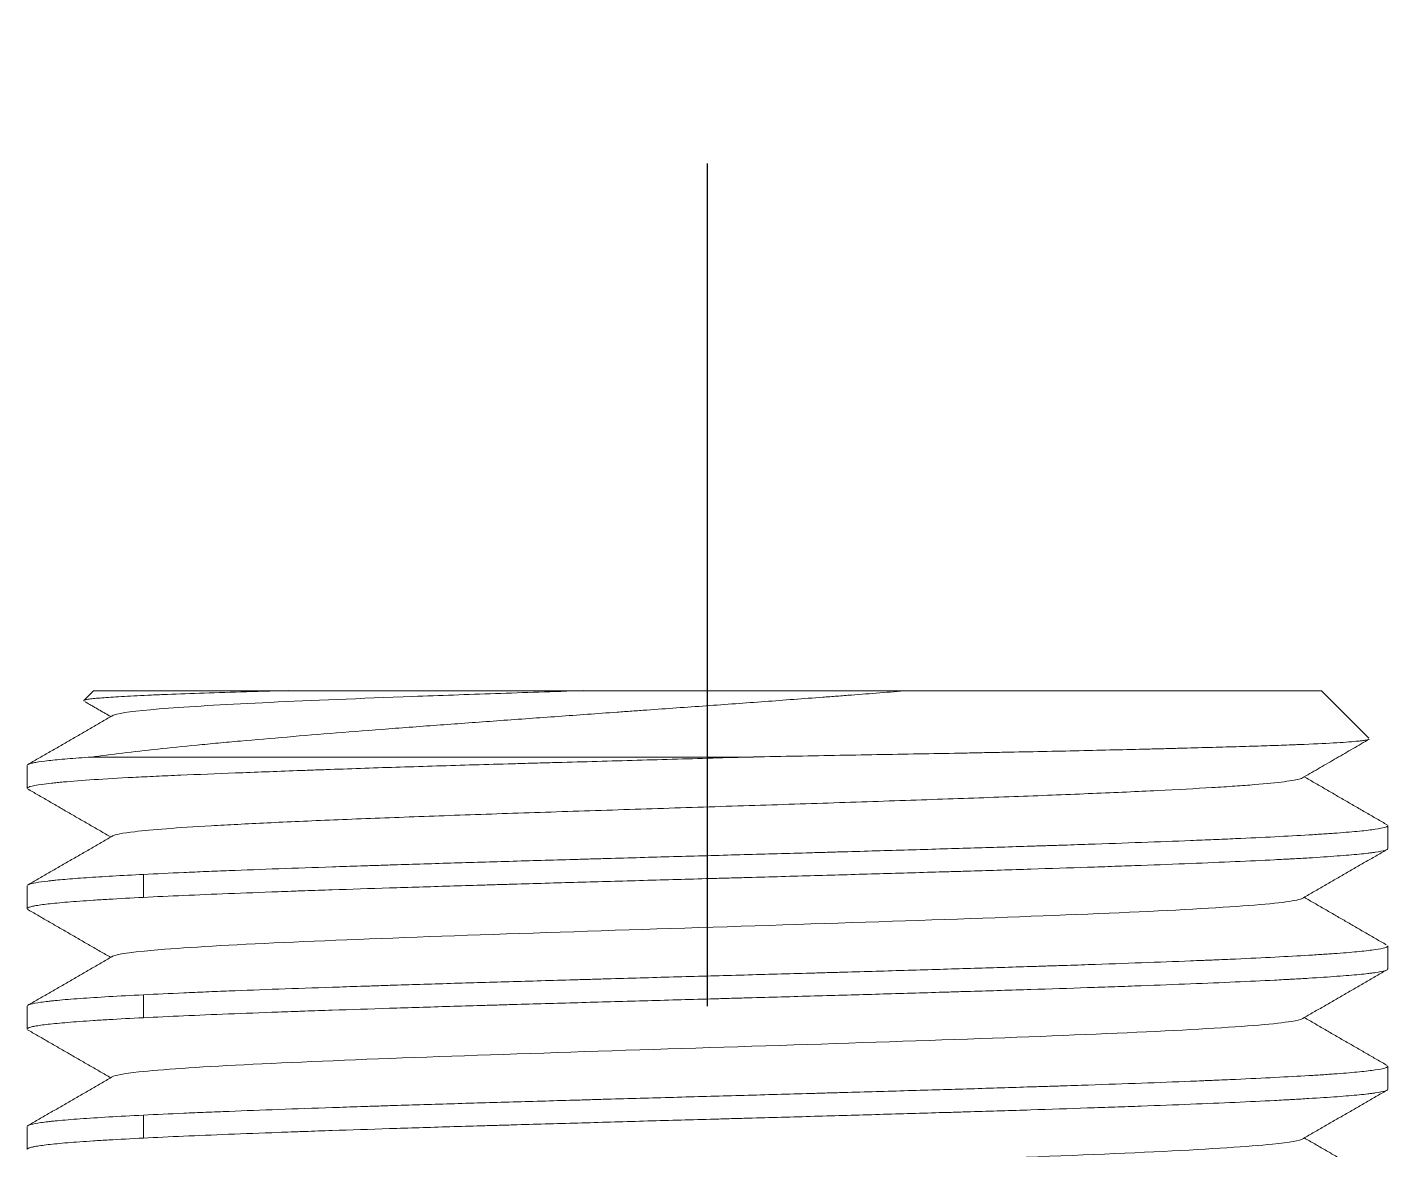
# Model space of a CAD drawing. Header units: millimetres. Extents: x 24958 to 25799, y 1150 to 1745.
# Drawn here: x 25071.08 to 25091.58, y 1516.57 to 1533.49 of the extents above; entities that cross this region are included whole.
import ezdxf

# ---------------------------------------------------------------- set-up
doc = ezdxf.new("R2010")
doc.units = ezdxf.units.MM
doc.linetypes.add('CENTERX2', pattern=[20.32, 12.7, -2.54, 2.54, -2.54])
doc.layers.add('CENTER', color=1, linetype='CENTERX2')

msp = doc.modelspace()

# ---------------------------------------------------------------- linework, layer by layer
at = {"linetype": 'Continuous', "lineweight": 18}
for p, q in [((25072.076, 1523.487), (25071.934, 1523.346)), ((25075.006, 1523.487), (25072.076, 1523.487)), ((25090.576, 1523.487), (25084.338, 1523.487)), ((25091.29, 1522.773), (25090.576, 1523.487)), ((25071.926, 1523.336), (25071.932, 1523.329)), ((25071.076, 1522.361), (25071.076, 1522.016)), ((25082.018, 1522.487), (25072.046, 1522.487)), ((25091.576, 1521.108), (25091.576, 1521.454)), ((25071.076, 1520.547), (25071.076, 1520.201)), ((25091.576, 1519.294), (25091.576, 1519.64)), ((25071.076, 1518.733), (25071.076, 1518.387)), ((25091.576, 1517.48), (25091.576, 1517.826)), ((25071.076, 1516.919), (25071.076, 1516.573))]:
    msp.add_line(p, q, dxfattribs=at)
at = {"linetype": 'Continuous', "lineweight": 13}
for p, q in [((25072.828, 1520.718), (25072.828, 1520.372)), ((25072.828, 1518.904), (25072.828, 1518.558)), ((25072.828, 1517.09), (25072.828, 1516.744))]:
    msp.add_line(p, q, dxfattribs=at)
at = {"linetype": 'Continuous', "lineweight": 18}
for points, knots in [([(25075.007, 1523.488), (25074.755, 1523.482), (25074.518, 1523.475), (25074.073, 1523.463), (25073.864, 1523.456), (25073.475, 1523.443), (25073.295, 1523.436), (25073.087, 1523.428), (25073.046, 1523.426), (25072.967, 1523.422), (25072.852, 1523.417), (25072.747, 1523.412), (25072.549, 1523.402), (25072.434, 1523.395), (25072.238, 1523.382), (25072.157, 1523.376), (25072.078, 1523.368), (25072.063, 1523.366), (25072.035, 1523.363), (25071.998, 1523.358), (25071.971, 1523.354), (25071.941, 1523.347), (25071.931, 1523.343), (25071.927, 1523.339)], [0, 0, 0, 0, 0.13177, 0.13177, 0.26354, 0.26354, 0.395309, 0.395309, 0.428252, 0.428252, 0.461194, 0.527079, 0.527079, 0.658849, 0.658849, 0.790619, 0.790619, 0.823561, 0.823561, 0.856503, 0.922388, 0.922388, 1, 1, 1, 1]), ([(25072.046, 1522.487), (25072.191, 1522.507), (25072.503, 1522.547), (25073.033, 1522.606), (25073.427, 1522.647), (25073.738, 1522.677), (25073.844, 1522.687), (25074.008, 1522.703), (25074.063, 1522.708), (25074.175, 1522.718), (25074.456, 1522.743), (25074.983, 1522.789), (25075.728, 1522.85), (25076.254, 1522.891), (25076.592, 1522.917), (25076.66, 1522.923), (25076.797, 1522.933), (25076.867, 1522.938), (25077.075, 1522.954), (25077.214, 1522.964), (25077.635, 1522.995), (25078.202, 1523.037), (25078.782, 1523.078), (25079.368, 1523.121), (25079.664, 1523.142), (25080, 1523.166), (25080.037, 1523.169), (25080.112, 1523.174), (25080.15, 1523.177), (25080.263, 1523.185), (25080.488, 1523.201), (25080.711, 1523.217), (25081.158, 1523.248), (25081.75, 1523.291), (25082.335, 1523.334), (25082.772, 1523.367), (25082.917, 1523.378), (25083.134, 1523.394), (25083.206, 1523.399), (25083.35, 1523.41), (25083.422, 1523.416), (25083.78, 1523.443), (25084.062, 1523.465), (25084.338, 1523.487)], [0, 0, 0, 0, 0.0625, 0.125, 0.1875, 0.1875, 0.21875, 0.21875, 0.234375, 0.234375, 0.25, 0.3125, 0.375, 0.4375, 0.4375, 0.453125, 0.453125, 0.46875, 0.46875, 0.5, 0.5, 0.5625, 0.625, 0.625, 0.6875, 0.6875, 0.695313, 0.695313, 0.703125, 0.703125, 0.71875, 0.75, 0.75, 0.8125, 0.875, 0.875, 0.90625, 0.90625, 0.921875, 0.921875, 0.9375, 0.9375, 1, 1, 1, 1]), ([(25079.452, 1523.488), (25079.003, 1523.474), (25078.34, 1523.451), (25077.706, 1523.429), (25077.291, 1523.414), (25077.087, 1523.407), (25076.089, 1523.37), (25075.361, 1523.341), (25074.114, 1523.282), (25073.594, 1523.252), (25072.812, 1523.193), (25072.549, 1523.163), (25072.398, 1523.127), (25072.377, 1523.12), (25072.364, 1523.113)], [0, 0, 0, 0, 0.117966, 0.176949, 0.176949, 0.235933, 0.235933, 0.471865, 0.471865, 0.707798, 0.707798, 0.94373, 0.94373, 1, 1, 1, 1]), ([(25075.007, 1523.487), (25075.325, 1523.487), (25075.657, 1523.487), (25076.176, 1523.487), (25076.529, 1523.487), (25076.897, 1523.487), (25077.178, 1523.487), (25077.319, 1523.487), (25077.463, 1523.487), (25077.559, 1523.487), (25077.608, 1523.487), (25077.85, 1523.487), (25078.242, 1523.487), (25078.841, 1523.487), (25079.247, 1523.487), (25079.452, 1523.487)], [0, 0, 0, 0, 0.25, 0.25, 0.375, 0.5, 0.5, 0.5625, 0.59375, 0.59375, 0.625, 0.625, 0.75, 0.875, 1, 1, 1, 1]), ([(25079.452, 1523.487), (25079.852, 1523.487), (25080.256, 1523.487), (25080.865, 1523.487), (25081.273, 1523.487), (25081.683, 1523.487), (25081.992, 1523.487), (25082.147, 1523.487), (25082.302, 1523.487), (25082.405, 1523.487), (25082.457, 1523.487), (25082.716, 1523.487), (25082.921, 1523.487), (25083.33, 1523.487), (25083.737, 1523.487), (25084.138, 1523.487), (25084.338, 1523.487)], [0, 0, 0, 0, 0.25, 0.25, 0.375, 0.5, 0.5, 0.5625, 0.59375, 0.59375, 0.625, 0.625, 0.75, 0.75, 0.875, 1, 1, 1, 1]), ([(25082.018, 1522.489), (25082.239, 1522.493), (25082.677, 1522.501), (25083.108, 1522.509), (25083.749, 1522.521), (25084.17, 1522.528), (25084.79, 1522.54), (25084.995, 1522.543), (25085.299, 1522.549), (25085.401, 1522.551), (25085.601, 1522.555), (25085.7, 1522.557), (25086.19, 1522.566), (25086.566, 1522.574), (25087.106, 1522.586), (25087.458, 1522.595), (25087.794, 1522.603), (25088.04, 1522.609), (25088.121, 1522.611), (25088.241, 1522.614), (25088.28, 1522.615), (25088.359, 1522.617), (25088.554, 1522.622), (25088.887, 1522.632), (25089.298, 1522.643), (25089.674, 1522.655), (25089.902, 1522.662), (25090.065, 1522.668), (25090.117, 1522.67), (25090.194, 1522.673), (25090.219, 1522.674), (25090.269, 1522.676), (25090.293, 1522.677), (25090.509, 1522.685), (25090.671, 1522.694), (25090.875, 1522.706), (25090.996, 1522.714), (25091.091, 1522.723), (25091.151, 1522.729), (25091.178, 1522.732), (25091.202, 1522.735), (25091.217, 1522.737), (25091.224, 1522.738), (25091.257, 1522.743), (25091.28, 1522.749), (25091.292, 1522.754), (25091.294, 1522.755)], [0, 0, 0, 0, 0.044927, 0.089853, 0.089853, 0.179707, 0.179707, 0.224633, 0.224633, 0.247097, 0.247097, 0.26956, 0.26956, 0.359413, 0.359413, 0.40434, 0.449266, 0.449266, 0.47173, 0.47173, 0.482961, 0.482961, 0.494193, 0.53912, 0.584046, 0.628973, 0.6739, 0.6739, 0.696363, 0.696363, 0.707595, 0.707595, 0.718826, 0.718826, 0.80868, 0.80868, 0.853606, 0.898533, 0.898533, 0.920996, 0.932228, 0.932228, 0.94346, 0.94346, 0.988386, 1, 1, 1, 1]), ([(25082.018, 1522.489), (25081.608, 1522.477), (25081.2, 1522.465), (25080.593, 1522.447), (25080.391, 1522.442), (25079.988, 1522.43), (25079.586, 1522.419), (25079.187, 1522.408), (25078.889, 1522.4), (25078.79, 1522.397), (25078.641, 1522.393), (25078.591, 1522.392), (25078.492, 1522.389), (25078.443, 1522.387), (25078.001, 1522.375), (25077.619, 1522.364), (25076.875, 1522.341), (25076.514, 1522.33), (25075.987, 1522.312), (25075.813, 1522.306), (25075.6, 1522.298), (25075.558, 1522.297), (25075.473, 1522.294), (25075.431, 1522.292), (25075.306, 1522.288), (25075.223, 1522.285), (25074.816, 1522.27), (25074.507, 1522.258), (25073.923, 1522.235), (25073.648, 1522.224), (25073.261, 1522.208), (25073.136, 1522.203), (25072.896, 1522.191), (25072.781, 1522.186), (25072.453, 1522.169), (25072.257, 1522.158), (25071.907, 1522.135), (25071.753, 1522.123), (25071.589, 1522.108), (25071.557, 1522.105), (25071.512, 1522.1), (25071.497, 1522.098), (25071.468, 1522.095), (25071.399, 1522.088), (25071.339, 1522.08), (25071.213, 1522.063), (25071.153, 1522.052), (25071.089, 1522.033), (25071.075, 1522.025), (25071.076, 1522.016)], [0, 0, 0, 0, 0.072714, 0.072714, 0.109071, 0.109071, 0.145428, 0.181785, 0.181785, 0.199964, 0.199964, 0.209053, 0.209053, 0.218142, 0.218142, 0.290856, 0.290856, 0.36357, 0.36357, 0.399927, 0.399927, 0.409017, 0.409017, 0.418106, 0.418106, 0.436284, 0.436284, 0.508999, 0.508999, 0.581713, 0.581713, 0.61807, 0.61807, 0.654427, 0.654427, 0.727141, 0.727141, 0.799855, 0.799855, 0.818033, 0.818033, 0.827123, 0.827123, 0.836212, 0.872569, 0.872569, 0.945283, 0.945283, 1, 1, 1, 1]), ([(25072.046, 1522.487), (25071.909, 1522.478), (25071.787, 1522.469), (25071.572, 1522.451), (25071.385, 1522.433), (25071.255, 1522.416), (25071.179, 1522.402), (25071.157, 1522.398), (25071.122, 1522.389), (25071.107, 1522.384), (25071.094, 1522.378), (25071.092, 1522.377), (25071.09, 1522.376)], [0, 0, 0, 0, 0.241838, 0.241838, 0.483675, 0.725513, 0.725513, 0.846432, 0.846432, 0.967351, 0.967351, 1, 1, 1, 1]), ([(25090.287, 1522.171), (25090.28, 1522.167), (25090.27, 1522.163), (25090.235, 1522.152), (25090.203, 1522.145), (25090.122, 1522.13), (25089.974, 1522.108), (25089.749, 1522.086), (25089.476, 1522.063), (25089.377, 1522.056), (25089.164, 1522.041), (25088.819, 1522.019), (25088.271, 1521.99), (25087.8, 1521.967), (25087.473, 1521.953), (25087.304, 1521.945), (25086.778, 1521.923), (25086.405, 1521.908), (25085.622, 1521.879), (25085.212, 1521.864), (25084.365, 1521.835), (25083.49, 1521.805), (25082.582, 1521.775), (25081.667, 1521.746), (25080.746, 1521.716), (25079.835, 1521.687), (25078.938, 1521.657), (25078.497, 1521.643), (25077.642, 1521.613), (25077.226, 1521.598), (25076.63, 1521.576), (25076.436, 1521.569), (25076.057, 1521.554), (25075.505, 1521.532), (25074.834, 1521.502), (25074.389, 1521.48), (25074.106, 1521.465), (25073.972, 1521.458), (25073.592, 1521.436), (25073.367, 1521.421), (25072.982, 1521.392), (25072.822, 1521.377), (25072.51, 1521.34), (25072.398, 1521.319), (25072.361, 1521.297)], [0, 0, 0, 0, 0.013633, 0.013633, 0.038972, 0.038972, 0.064312, 0.114991, 0.114991, 0.14033, 0.14033, 0.16567, 0.216349, 0.241688, 0.241688, 0.267028, 0.267028, 0.317707, 0.317707, 0.368386, 0.368386, 0.419065, 0.469744, 0.469744, 0.520423, 0.571103, 0.571103, 0.621782, 0.621782, 0.672461, 0.672461, 0.6978, 0.6978, 0.72314, 0.773819, 0.799158, 0.799158, 0.824498, 0.824498, 0.875177, 0.875177, 0.925856, 0.925856, 1, 1, 1, 1]), ([(25091.576, 1521.454), (25091.576, 1521.449), (25091.572, 1521.445), (25091.562, 1521.438), (25091.557, 1521.436), (25091.545, 1521.431), (25091.538, 1521.429), (25091.498, 1521.417), (25091.451, 1521.408), (25091.323, 1521.389), (25091.243, 1521.379), (25091.052, 1521.361), (25090.941, 1521.351), (25090.797, 1521.34), (25090.78, 1521.339), (25090.747, 1521.337), (25090.697, 1521.333), (25090.576, 1521.325), (25090.463, 1521.318), (25090.229, 1521.304), (25089.888, 1521.285), (25089.492, 1521.266), (25089.174, 1521.252), (25089.065, 1521.247), (25088.895, 1521.24), (25088.838, 1521.238), (25088.722, 1521.233), (25088.664, 1521.231), (25088.368, 1521.219), (25088.121, 1521.209), (25087.607, 1521.191), (25087.34, 1521.181), (25086.924, 1521.167), (25086.782, 1521.162), (25086.567, 1521.155), (25086.458, 1521.152), (25086.348, 1521.148), (25086.274, 1521.146), (25086.237, 1521.145), (25085.902, 1521.134), (25085.599, 1521.124), (25084.982, 1521.106), (25084.669, 1521.096), (25084.031, 1521.077), (25083.706, 1521.068), (25083.294, 1521.056), (25083.211, 1521.054), (25083.045, 1521.049), (25082.962, 1521.047), (25082.711, 1521.039), (25082.544, 1521.035), (25082.043, 1521.021), (25081.709, 1521.011), (25081.042, 1520.992), (25080.708, 1520.983), (25080.208, 1520.969), (25080.041, 1520.964), (25079.791, 1520.957), (25079.708, 1520.955), (25079.583, 1520.951), (25079.541, 1520.95), (25079.458, 1520.947), (25079.084, 1520.937), (25078.718, 1520.926), (25078.077, 1520.907), (25077.763, 1520.898), (25077.144, 1520.879), (25076.84, 1520.87), (25076.468, 1520.858), (25076.394, 1520.855), (25076.246, 1520.851), (25076.173, 1520.848), (25075.955, 1520.841), (25075.813, 1520.836), (25075.393, 1520.822), (25074.855, 1520.803), (25074.357, 1520.784), (25073.999, 1520.77), (25073.883, 1520.766), (25073.712, 1520.759), (25073.655, 1520.756), (25073.544, 1520.751), (25073.489, 1520.749), (25073.22, 1520.737), (25073.017, 1520.728), (25072.828, 1520.718)], [0, 0, 0, 0, 0.017455, 0.017455, 0.027088, 0.027088, 0.03672, 0.03672, 0.075252, 0.075252, 0.113783, 0.113783, 0.152314, 0.152314, 0.15713, 0.15713, 0.161947, 0.17158, 0.190845, 0.190845, 0.229376, 0.267908, 0.267908, 0.287173, 0.287173, 0.296806, 0.296806, 0.306439, 0.306439, 0.34497, 0.34497, 0.383501, 0.383501, 0.402767, 0.402767, 0.412399, 0.417216, 0.417216, 0.422032, 0.422032, 0.460563, 0.460563, 0.499095, 0.499095, 0.537626, 0.537626, 0.547259, 0.547259, 0.556891, 0.556891, 0.576157, 0.576157, 0.614688, 0.614688, 0.653219, 0.653219, 0.672485, 0.672485, 0.682118, 0.682118, 0.686934, 0.686934, 0.691751, 0.730282, 0.730282, 0.768813, 0.768813, 0.807344, 0.807344, 0.816977, 0.816977, 0.82661, 0.82661, 0.845875, 0.845875, 0.884406, 0.922938, 0.922938, 0.942203, 0.942203, 0.951836, 0.951836, 0.961469, 0.961469, 1, 1, 1, 1]), ([(25072.828, 1520.372), (25073.017, 1520.382), (25073.219, 1520.391), (25073.646, 1520.41), (25073.871, 1520.419), (25074.346, 1520.438), (25074.595, 1520.447), (25074.922, 1520.459), (25074.988, 1520.462), (25075.088, 1520.465), (25075.122, 1520.467), (25075.189, 1520.469), (25075.359, 1520.475), (25075.531, 1520.481), (25075.951, 1520.495), (25076.526, 1520.514), (25077.132, 1520.532), (25077.598, 1520.547), (25077.755, 1520.551), (25077.954, 1520.557), (25077.994, 1520.558), (25078.074, 1520.561), (25078.114, 1520.562), (25078.235, 1520.566), (25078.315, 1520.568), (25078.719, 1520.58), (25079.044, 1520.59), (25079.7, 1520.608), (25080.03, 1520.618), (25080.695, 1520.636), (25081.031, 1520.646), (25081.453, 1520.658), (25081.538, 1520.66), (25081.707, 1520.665), (25081.959, 1520.672), (25082.21, 1520.679), (25082.71, 1520.693), (25083.37, 1520.712), (25084.018, 1520.731), (25084.5, 1520.745), (25084.659, 1520.75), (25084.858, 1520.756), (25084.898, 1520.757), (25084.977, 1520.759), (25085.095, 1520.763), (25085.212, 1520.766), (25085.6, 1520.778), (25085.902, 1520.788), (25086.489, 1520.807), (25086.775, 1520.816), (25087.191, 1520.83), (25087.328, 1520.835), (25087.53, 1520.842), (25087.596, 1520.844), (25087.729, 1520.849), (25087.795, 1520.851), (25088.121, 1520.863), (25088.368, 1520.873), (25088.839, 1520.892), (25089.063, 1520.901), (25089.484, 1520.92), (25089.683, 1520.929), (25089.915, 1520.941), (25089.984, 1520.945), (25090.05, 1520.948), (25090.094, 1520.95), (25090.116, 1520.952), (25090.224, 1520.958), (25090.307, 1520.962), (25090.542, 1520.976), (25090.684, 1520.986), (25090.937, 1521.005), (25091.048, 1521.014), (25091.192, 1521.028), (25091.237, 1521.033), (25091.297, 1521.04), (25091.316, 1521.043), (25091.353, 1521.047), (25091.37, 1521.05), (25091.451, 1521.062), (25091.499, 1521.071), (25091.56, 1521.089), (25091.575, 1521.098), (25091.576, 1521.108)], [0, 0, 0, 0, 0.038516, 0.038516, 0.077031, 0.077031, 0.115547, 0.115547, 0.125176, 0.125176, 0.12999, 0.12999, 0.134805, 0.154062, 0.154062, 0.192578, 0.231094, 0.231094, 0.250351, 0.250351, 0.255166, 0.255166, 0.25998, 0.25998, 0.269609, 0.269609, 0.308125, 0.308125, 0.34664, 0.34664, 0.385156, 0.385156, 0.394785, 0.394785, 0.404414, 0.423672, 0.423672, 0.462187, 0.500703, 0.500703, 0.519961, 0.519961, 0.524775, 0.524775, 0.529589, 0.539218, 0.539218, 0.577734, 0.577734, 0.616249, 0.616249, 0.635507, 0.635507, 0.645136, 0.645136, 0.654765, 0.654765, 0.693281, 0.693281, 0.731796, 0.731796, 0.770312, 0.770312, 0.779941, 0.784755, 0.784755, 0.78957, 0.78957, 0.808827, 0.808827, 0.847343, 0.847343, 0.885859, 0.885859, 0.905116, 0.905116, 0.914745, 0.914745, 0.924374, 0.924374, 0.96289, 0.96289, 1, 1, 1, 1]), ([(25072.828, 1520.718), (25072.661, 1520.71), (25072.506, 1520.701), (25072.22, 1520.685), (25071.956, 1520.668), (25071.739, 1520.652), (25071.594, 1520.639), (25071.548, 1520.635), (25071.484, 1520.629), (25071.464, 1520.627), (25071.424, 1520.622), (25071.405, 1520.62), (25071.314, 1520.61), (25071.254, 1520.601), (25071.16, 1520.585), (25071.116, 1520.574), (25071.092, 1520.563), (25071.088, 1520.561)], [0, 0, 0, 0, 0.15902, 0.15902, 0.318041, 0.477061, 0.477061, 0.556571, 0.556571, 0.596326, 0.596326, 0.636081, 0.636081, 0.795102, 0.795102, 0.954122, 1, 1, 1, 1]), ([(25071.076, 1520.2), (25071.076, 1520.201), (25071.076, 1520.201), (25071.077, 1520.211), (25071.094, 1520.22), (25071.137, 1520.232), (25071.146, 1520.235), (25071.162, 1520.238), (25071.168, 1520.239), (25071.18, 1520.242), (25071.21, 1520.248), (25071.247, 1520.254), (25071.347, 1520.268), (25071.512, 1520.287), (25071.739, 1520.305), (25071.933, 1520.319), (25072.001, 1520.324), (25072.11, 1520.331), (25072.147, 1520.334), (25072.224, 1520.339), (25072.263, 1520.341), (25072.464, 1520.353), (25072.639, 1520.363), (25072.828, 1520.372)], [0, 0, 0, 0, 0.006048, 0.006048, 0.171707, 0.171707, 0.213122, 0.213122, 0.233829, 0.233829, 0.254536, 0.337366, 0.337366, 0.503024, 0.668683, 0.668683, 0.751512, 0.751512, 0.792927, 0.792927, 0.834341, 0.834341, 1, 1, 1, 1]), ([(25090.294, 1520.359), (25090.289, 1520.357), (25090.212, 1520.318), (25089.586, 1520.242), (25087.521, 1520.134), (25084.586, 1520.025), (25081.194, 1519.916), (25077.82, 1519.807), (25074.939, 1519.698), (25072.971, 1519.591), (25072.427, 1519.519), (25072.362, 1519.484)], [0, 0, 0, 0, 0.009317, 0.13357, 0.257823, 0.382077, 0.50633, 0.630584, 0.754837, 0.87909, 1, 1, 1, 1]), ([(25091.576, 1519.64), (25091.576, 1519.635), (25091.572, 1519.631), (25091.563, 1519.626), (25091.561, 1519.625), (25091.556, 1519.622), (25091.554, 1519.621), (25091.545, 1519.617), (25091.538, 1519.615), (25091.499, 1519.603), (25091.451, 1519.594), (25091.323, 1519.575), (25091.243, 1519.565), (25091.052, 1519.546), (25090.941, 1519.537), (25090.781, 1519.525), (25090.748, 1519.523), (25090.68, 1519.518), (25090.645, 1519.516), (25090.538, 1519.509), (25090.464, 1519.504), (25090.229, 1519.49), (25089.888, 1519.471), (25089.492, 1519.452), (25089.174, 1519.438), (25089.065, 1519.433), (25088.924, 1519.427), (25088.895, 1519.426), (25088.838, 1519.424), (25088.752, 1519.42), (25088.664, 1519.417), (25088.368, 1519.405), (25088.121, 1519.396), (25087.607, 1519.377), (25087.34, 1519.367), (25086.924, 1519.353), (25086.783, 1519.348), (25086.567, 1519.341), (25086.495, 1519.339), (25086.348, 1519.334), (25086.274, 1519.332), (25085.902, 1519.32), (25085.599, 1519.31), (25084.982, 1519.292), (25084.668, 1519.282), (25084.031, 1519.263), (25083.706, 1519.254), (25083.294, 1519.242), (25083.17, 1519.238), (25083.045, 1519.235), (25082.962, 1519.232), (25082.92, 1519.231), (25082.711, 1519.225), (25082.544, 1519.221), (25082.043, 1519.206), (25081.709, 1519.197), (25081.042, 1519.178), (25080.708, 1519.169), (25080.208, 1519.155), (25080.041, 1519.15), (25079.792, 1519.143), (25079.708, 1519.14), (25079.542, 1519.136), (25079.458, 1519.133), (25079.044, 1519.121), (25078.718, 1519.112), (25078.077, 1519.093), (25077.763, 1519.084), (25077.144, 1519.065), (25076.84, 1519.056), (25076.468, 1519.044), (25076.394, 1519.041), (25076.283, 1519.038), (25076.246, 1519.036), (25076.173, 1519.034), (25075.991, 1519.028), (25075.813, 1519.022), (25075.393, 1519.008), (25075.124, 1518.999), (25074.606, 1518.98), (25074.357, 1518.971), (25073.999, 1518.957), (25073.883, 1518.952), (25073.712, 1518.945), (25073.656, 1518.942), (25073.544, 1518.937), (25073.49, 1518.935), (25073.22, 1518.923), (25073.017, 1518.913), (25072.828, 1518.904)], [0, 0, 0, 0, 0.017436, 0.017436, 0.022252, 0.022252, 0.027069, 0.027069, 0.036702, 0.036702, 0.075234, 0.075234, 0.113766, 0.113766, 0.152297, 0.152297, 0.16193, 0.16193, 0.171563, 0.171563, 0.190829, 0.190829, 0.229361, 0.267893, 0.267893, 0.287159, 0.287159, 0.291976, 0.291976, 0.296792, 0.306425, 0.306425, 0.344957, 0.344957, 0.383489, 0.383489, 0.402755, 0.402755, 0.412388, 0.412388, 0.422021, 0.422021, 0.460553, 0.460553, 0.499085, 0.499085, 0.537617, 0.537617, 0.54725, 0.552066, 0.552066, 0.556883, 0.556883, 0.576149, 0.576149, 0.614681, 0.614681, 0.653213, 0.653213, 0.672479, 0.672479, 0.682112, 0.682112, 0.691745, 0.691745, 0.730276, 0.730276, 0.768808, 0.768808, 0.80734, 0.80734, 0.816973, 0.816973, 0.82179, 0.82179, 0.826606, 0.845872, 0.845872, 0.884404, 0.884404, 0.922936, 0.922936, 0.942202, 0.942202, 0.951835, 0.951835, 0.961468, 0.961468, 1, 1, 1, 1]), ([(25072.828, 1518.558), (25073.017, 1518.567), (25073.219, 1518.577), (25073.646, 1518.596), (25073.871, 1518.605), (25074.346, 1518.624), (25074.595, 1518.634), (25074.922, 1518.645), (25074.988, 1518.648), (25075.088, 1518.651), (25075.122, 1518.653), (25075.189, 1518.655), (25075.359, 1518.661), (25075.531, 1518.667), (25075.951, 1518.681), (25076.239, 1518.69), (25076.829, 1518.709), (25077.132, 1518.719), (25077.598, 1518.733), (25077.755, 1518.738), (25077.954, 1518.744), (25077.994, 1518.745), (25078.074, 1518.747), (25078.114, 1518.748), (25078.235, 1518.752), (25078.315, 1518.754), (25078.719, 1518.766), (25079.044, 1518.775), (25079.7, 1518.794), (25080.03, 1518.803), (25080.695, 1518.822), (25081.031, 1518.832), (25081.453, 1518.844), (25081.538, 1518.846), (25081.707, 1518.851), (25081.959, 1518.858), (25082.21, 1518.865), (25082.71, 1518.879), (25083.04, 1518.889), (25083.694, 1518.907), (25084.018, 1518.917), (25084.5, 1518.931), (25084.659, 1518.936), (25084.858, 1518.942), (25084.898, 1518.943), (25084.977, 1518.945), (25085.095, 1518.949), (25085.212, 1518.953), (25085.6, 1518.964), (25085.902, 1518.974), (25086.489, 1518.992), (25086.775, 1519.002), (25087.191, 1519.016), (25087.328, 1519.021), (25087.53, 1519.028), (25087.596, 1519.03), (25087.729, 1519.035), (25087.795, 1519.037), (25088.121, 1519.049), (25088.368, 1519.059), (25088.839, 1519.078), (25089.063, 1519.087), (25089.484, 1519.106), (25089.683, 1519.115), (25089.915, 1519.127), (25089.984, 1519.13), (25090.05, 1519.134), (25090.094, 1519.136), (25090.116, 1519.138), (25090.224, 1519.144), (25090.307, 1519.148), (25090.542, 1519.163), (25090.825, 1519.182), (25091.048, 1519.2), (25091.192, 1519.214), (25091.237, 1519.219), (25091.297, 1519.226), (25091.316, 1519.228), (25091.353, 1519.233), (25091.37, 1519.235), (25091.451, 1519.247), (25091.499, 1519.257), (25091.56, 1519.276), (25091.575, 1519.285), (25091.576, 1519.294)], [0, 0, 0, 0, 0.038516, 0.038516, 0.077031, 0.077031, 0.115547, 0.115547, 0.125176, 0.125176, 0.12999, 0.12999, 0.134805, 0.154062, 0.154062, 0.192578, 0.192578, 0.231094, 0.231094, 0.250352, 0.250352, 0.255166, 0.255166, 0.25998, 0.25998, 0.269609, 0.269609, 0.308125, 0.308125, 0.346641, 0.346641, 0.385156, 0.385156, 0.394785, 0.394785, 0.404414, 0.423672, 0.423672, 0.462187, 0.462187, 0.500703, 0.500703, 0.519961, 0.519961, 0.524775, 0.524775, 0.52959, 0.539219, 0.539219, 0.577734, 0.577734, 0.61625, 0.61625, 0.635508, 0.635508, 0.645137, 0.645137, 0.654765, 0.654765, 0.693281, 0.693281, 0.731797, 0.731797, 0.770312, 0.770312, 0.779941, 0.784756, 0.784756, 0.78957, 0.78957, 0.808828, 0.808828, 0.847344, 0.885859, 0.885859, 0.905117, 0.905117, 0.914746, 0.914746, 0.924375, 0.924375, 0.96289, 0.96289, 1, 1, 1, 1]), ([(25072.828, 1518.904), (25072.639, 1518.894), (25072.465, 1518.885), (25072.147, 1518.866), (25072.003, 1518.857), (25071.744, 1518.838), (25071.63, 1518.829), (25071.506, 1518.817), (25071.482, 1518.814), (25071.447, 1518.811), (25071.436, 1518.809), (25071.414, 1518.807), (25071.361, 1518.801), (25071.314, 1518.795), (25071.214, 1518.781), (25071.163, 1518.772), (25071.112, 1518.758), (25071.099, 1518.753), (25071.09, 1518.748)], [0, 0, 0, 0, 0.181901, 0.181901, 0.363802, 0.363802, 0.545702, 0.545702, 0.591178, 0.591178, 0.613915, 0.613915, 0.636653, 0.727603, 0.727603, 0.909504, 0.909504, 1, 1, 1, 1]), ([(25071.076, 1518.387), (25071.076, 1518.387), (25071.076, 1518.387), (25071.077, 1518.397), (25071.094, 1518.407), (25071.137, 1518.418), (25071.146, 1518.421), (25071.162, 1518.424), (25071.168, 1518.426), (25071.18, 1518.428), (25071.21, 1518.434), (25071.247, 1518.44), (25071.347, 1518.454), (25071.429, 1518.463), (25071.625, 1518.482), (25071.739, 1518.491), (25071.933, 1518.506), (25072.001, 1518.51), (25072.11, 1518.518), (25072.147, 1518.52), (25072.224, 1518.525), (25072.263, 1518.527), (25072.464, 1518.539), (25072.639, 1518.549), (25072.828, 1518.558)], [0, 0, 0, 0, 0.006044, 0.006044, 0.171703, 0.171703, 0.213118, 0.213118, 0.233825, 0.233825, 0.254533, 0.337363, 0.337363, 0.503022, 0.503022, 0.668681, 0.668681, 0.751511, 0.751511, 0.792926, 0.792926, 0.834341, 0.834341, 1, 1, 1, 1]), ([(25090.285, 1518.541), (25090.259, 1518.528), (25090.057, 1518.479), (25089.028, 1518.393), (25086.641, 1518.284), (25083.507, 1518.175), (25080.068, 1518.067), (25076.805, 1517.958), (25074.176, 1517.849), (25072.724, 1517.752), (25072.393, 1517.691), (25072.357, 1517.666)], [0, 0, 0, 0, 0.044964, 0.169337, 0.293709, 0.418081, 0.542453, 0.666825, 0.791198, 0.91557, 1, 1, 1, 1]), ([(25091.576, 1517.826), (25091.576, 1517.821), (25091.572, 1517.817), (25091.563, 1517.811), (25091.561, 1517.81), (25091.556, 1517.808), (25091.554, 1517.807), (25091.545, 1517.803), (25091.538, 1517.801), (25091.499, 1517.789), (25091.451, 1517.78), (25091.323, 1517.761), (25091.243, 1517.752), (25091.052, 1517.733), (25090.941, 1517.723), (25090.781, 1517.711), (25090.748, 1517.709), (25090.68, 1517.704), (25090.576, 1517.697), (25090.464, 1517.69), (25090.229, 1517.676), (25090.058, 1517.667), (25089.69, 1517.648), (25089.492, 1517.638), (25089.174, 1517.624), (25089.065, 1517.619), (25088.924, 1517.613), (25088.895, 1517.612), (25088.838, 1517.61), (25088.752, 1517.606), (25088.664, 1517.602), (25088.368, 1517.591), (25088.121, 1517.581), (25087.607, 1517.563), (25087.34, 1517.553), (25086.924, 1517.539), (25086.783, 1517.534), (25086.567, 1517.527), (25086.495, 1517.525), (25086.348, 1517.52), (25086.274, 1517.518), (25085.902, 1517.506), (25085.599, 1517.496), (25084.982, 1517.477), (25084.668, 1517.468), (25084.031, 1517.449), (25083.706, 1517.44), (25083.294, 1517.428), (25083.17, 1517.425), (25083.045, 1517.421), (25082.962, 1517.419), (25082.92, 1517.417), (25082.711, 1517.411), (25082.544, 1517.407), (25082.043, 1517.392), (25081.375, 1517.373), (25080.708, 1517.355), (25080.208, 1517.341), (25080.041, 1517.336), (25079.792, 1517.329), (25079.708, 1517.327), (25079.542, 1517.322), (25079.458, 1517.319), (25079.044, 1517.307), (25078.718, 1517.298), (25078.077, 1517.279), (25077.763, 1517.27), (25077.144, 1517.251), (25076.84, 1517.242), (25076.468, 1517.23), (25076.394, 1517.227), (25076.283, 1517.224), (25076.246, 1517.223), (25076.173, 1517.22), (25075.991, 1517.214), (25075.813, 1517.208), (25075.393, 1517.194), (25074.854, 1517.175), (25074.357, 1517.156), (25073.999, 1517.142), (25073.883, 1517.138), (25073.712, 1517.131), (25073.656, 1517.128), (25073.544, 1517.124), (25073.49, 1517.121), (25073.22, 1517.109), (25073.017, 1517.1), (25072.828, 1517.09)], [0, 0, 0, 0, 0.017436, 0.017436, 0.022252, 0.022252, 0.027069, 0.027069, 0.036702, 0.036702, 0.075234, 0.075234, 0.113766, 0.113766, 0.152298, 0.152298, 0.161931, 0.161931, 0.171564, 0.19083, 0.19083, 0.229361, 0.229361, 0.267893, 0.267893, 0.287159, 0.287159, 0.291976, 0.291976, 0.296792, 0.306425, 0.306425, 0.344957, 0.344957, 0.383489, 0.383489, 0.402755, 0.402755, 0.412388, 0.412388, 0.422021, 0.422021, 0.460553, 0.460553, 0.499085, 0.499085, 0.537617, 0.537617, 0.54725, 0.552066, 0.552066, 0.556883, 0.556883, 0.576149, 0.576149, 0.614681, 0.653213, 0.653213, 0.672479, 0.672479, 0.682112, 0.682112, 0.691745, 0.691745, 0.730277, 0.730277, 0.768808, 0.768808, 0.80734, 0.80734, 0.816973, 0.816973, 0.82179, 0.82179, 0.826606, 0.845872, 0.845872, 0.884404, 0.922936, 0.922936, 0.942202, 0.942202, 0.951835, 0.951835, 0.961468, 0.961468, 1, 1, 1, 1]), ([(25072.828, 1516.744), (25073.017, 1516.753), (25073.219, 1516.763), (25073.646, 1516.782), (25073.871, 1516.791), (25074.346, 1516.81), (25074.595, 1516.819), (25074.922, 1516.831), (25074.988, 1516.834), (25075.088, 1516.837), (25075.122, 1516.838), (25075.189, 1516.841), (25075.359, 1516.847), (25075.531, 1516.853), (25075.951, 1516.867), (25076.526, 1516.886), (25077.132, 1516.905), (25077.598, 1516.919), (25077.755, 1516.923), (25077.954, 1516.929), (25077.994, 1516.931), (25078.074, 1516.933), (25078.114, 1516.934), (25078.235, 1516.938), (25078.315, 1516.94), (25078.719, 1516.952), (25079.044, 1516.961), (25079.7, 1516.98), (25080.03, 1516.99), (25080.695, 1517.009), (25081.031, 1517.018), (25081.453, 1517.03), (25081.538, 1517.032), (25081.707, 1517.037), (25081.959, 1517.044), (25082.21, 1517.051), (25082.71, 1517.065), (25083.04, 1517.075), (25083.694, 1517.093), (25084.018, 1517.103), (25084.5, 1517.117), (25084.659, 1517.122), (25084.858, 1517.128), (25084.898, 1517.129), (25084.977, 1517.131), (25085.095, 1517.135), (25085.212, 1517.138), (25085.6, 1517.15), (25085.902, 1517.159), (25086.489, 1517.178), (25086.775, 1517.188), (25087.191, 1517.202), (25087.328, 1517.207), (25087.53, 1517.214), (25087.596, 1517.216), (25087.729, 1517.221), (25087.795, 1517.223), (25088.121, 1517.235), (25088.368, 1517.245), (25088.839, 1517.263), (25089.063, 1517.273), (25089.484, 1517.292), (25089.683, 1517.301), (25089.915, 1517.313), (25089.984, 1517.317), (25090.05, 1517.32), (25090.094, 1517.323), (25090.116, 1517.324), (25090.224, 1517.33), (25090.307, 1517.335), (25090.542, 1517.349), (25090.684, 1517.358), (25090.937, 1517.377), (25091.048, 1517.386), (25091.192, 1517.4), (25091.237, 1517.405), (25091.297, 1517.412), (25091.316, 1517.415), (25091.353, 1517.419), (25091.37, 1517.422), (25091.451, 1517.434), (25091.499, 1517.443), (25091.56, 1517.462), (25091.575, 1517.471), (25091.576, 1517.479)], [0, 0, 0, 0, 0.038516, 0.038516, 0.077031, 0.077031, 0.115547, 0.115547, 0.125176, 0.125176, 0.12999, 0.12999, 0.134805, 0.154063, 0.154063, 0.192578, 0.231094, 0.231094, 0.250352, 0.250352, 0.255166, 0.255166, 0.25998, 0.25998, 0.269609, 0.269609, 0.308125, 0.308125, 0.346641, 0.346641, 0.385156, 0.385156, 0.394785, 0.394785, 0.404414, 0.423672, 0.423672, 0.462188, 0.462188, 0.500703, 0.500703, 0.519961, 0.519961, 0.524775, 0.524775, 0.52959, 0.539219, 0.539219, 0.577734, 0.577734, 0.61625, 0.61625, 0.635508, 0.635508, 0.645137, 0.645137, 0.654766, 0.654766, 0.693281, 0.693281, 0.731797, 0.731797, 0.770313, 0.770313, 0.779941, 0.784756, 0.784756, 0.78957, 0.78957, 0.808828, 0.808828, 0.847344, 0.847344, 0.885859, 0.885859, 0.905117, 0.905117, 0.914746, 0.914746, 0.924375, 0.924375, 0.962891, 0.962891, 1, 1, 1, 1]), ([(25072.828, 1517.09), (25072.639, 1517.08), (25072.465, 1517.071), (25072.147, 1517.052), (25072.003, 1517.043), (25071.744, 1517.024), (25071.63, 1517.015), (25071.506, 1517.003), (25071.482, 1517), (25071.447, 1516.997), (25071.436, 1516.996), (25071.414, 1516.993), (25071.361, 1516.987), (25071.314, 1516.981), (25071.214, 1516.967), (25071.132, 1516.952), (25071.093, 1516.936), (25071.084, 1516.93)], [0, 0, 0, 0, 0.177526, 0.177526, 0.355051, 0.355051, 0.532577, 0.532577, 0.576958, 0.576958, 0.599149, 0.599149, 0.621339, 0.710102, 0.710102, 0.887628, 1, 1, 1, 1]), ([(25071.076, 1516.573), (25071.076, 1516.573), (25071.076, 1516.573), (25071.077, 1516.583), (25071.094, 1516.593), (25071.137, 1516.604), (25071.146, 1516.607), (25071.162, 1516.61), (25071.168, 1516.611), (25071.18, 1516.614), (25071.21, 1516.62), (25071.247, 1516.626), (25071.347, 1516.64), (25071.512, 1516.659), (25071.739, 1516.678), (25071.933, 1516.692), (25072.001, 1516.696), (25072.11, 1516.704), (25072.147, 1516.706), (25072.224, 1516.711), (25072.263, 1516.713), (25072.464, 1516.725), (25072.639, 1516.734), (25072.828, 1516.744)], [0, 0, 0, 0, 0.006048, 0.006048, 0.171706, 0.171706, 0.213121, 0.213121, 0.233828, 0.233828, 0.254536, 0.337365, 0.337365, 0.503024, 0.668683, 0.668683, 0.751512, 0.751512, 0.792927, 0.792927, 0.834341, 0.834341, 1, 1, 1, 1]), ([(25090.294, 1516.732), (25090.255, 1516.706), (25089.893, 1516.643), (25088.355, 1516.543), (25085.681, 1516.435), (25082.396, 1516.326), (25078.96, 1516.217), (25075.857, 1516.108), (25073.521, 1515.999), (25072.567, 1515.916), (25072.388, 1515.869), (25072.366, 1515.857)], [0, 0, 0, 0, 0.091366, 0.215739, 0.340111, 0.464483, 0.588855, 0.713228, 0.8376, 0.961972, 1, 1, 1, 1])]:
    msp.add_open_spline(points, degree=3, knots=knots, dxfattribs=at)
for points, degree in [([(25071.949, 1523.319), (25072.335, 1523.096)], 1), ([(25072.371, 1523.117), (25071.726, 1522.744), (25071.081, 1522.371)], 2), ([(25090.277, 1522.166), (25091.269, 1522.74)], 1), ([(25091.567, 1521.465), (25090.942, 1521.827), (25090.316, 1522.189)], 2), ([(25071.08, 1522.007), (25072.335, 1521.282)], 1), ([(25072.369, 1521.302), (25071.725, 1520.929), (25071.08, 1520.556)], 2), ([(25090.286, 1520.355), (25090.93, 1520.727), (25091.575, 1521.1)], 2), ([(25091.553, 1519.657), (25090.935, 1520.015), (25090.316, 1520.373)], 2), ([(25071.077, 1520.193), (25071.705, 1519.83), (25072.333, 1519.467)], 2), ([(25072.371, 1519.489), (25071.726, 1519.116), (25071.082, 1518.743)], 2), ([(25090.277, 1518.536), (25090.922, 1518.909), (25091.567, 1519.282)], 2), ([(25091.568, 1517.837), (25090.943, 1518.198), (25090.318, 1518.56)], 2), ([(25071.079, 1518.377), (25071.706, 1518.015), (25072.333, 1517.653)], 2), ([(25072.365, 1517.671), (25071.721, 1517.298), (25071.076, 1516.926)], 2), ([(25090.286, 1516.727), (25090.931, 1517.1), (25091.575, 1517.473)], 2), ([(25091.572, 1516.021), (25090.945, 1516.383), (25090.318, 1516.746)], 2)]:
    msp.add_open_spline(points, degree=degree, dxfattribs=at)
at = {"layer": 'CENTER'}
msp.add_line((25081.326, 1498.414), (25081.326, 1533.487), dxfattribs=at)

doc.saveas('drawing.dxf')
